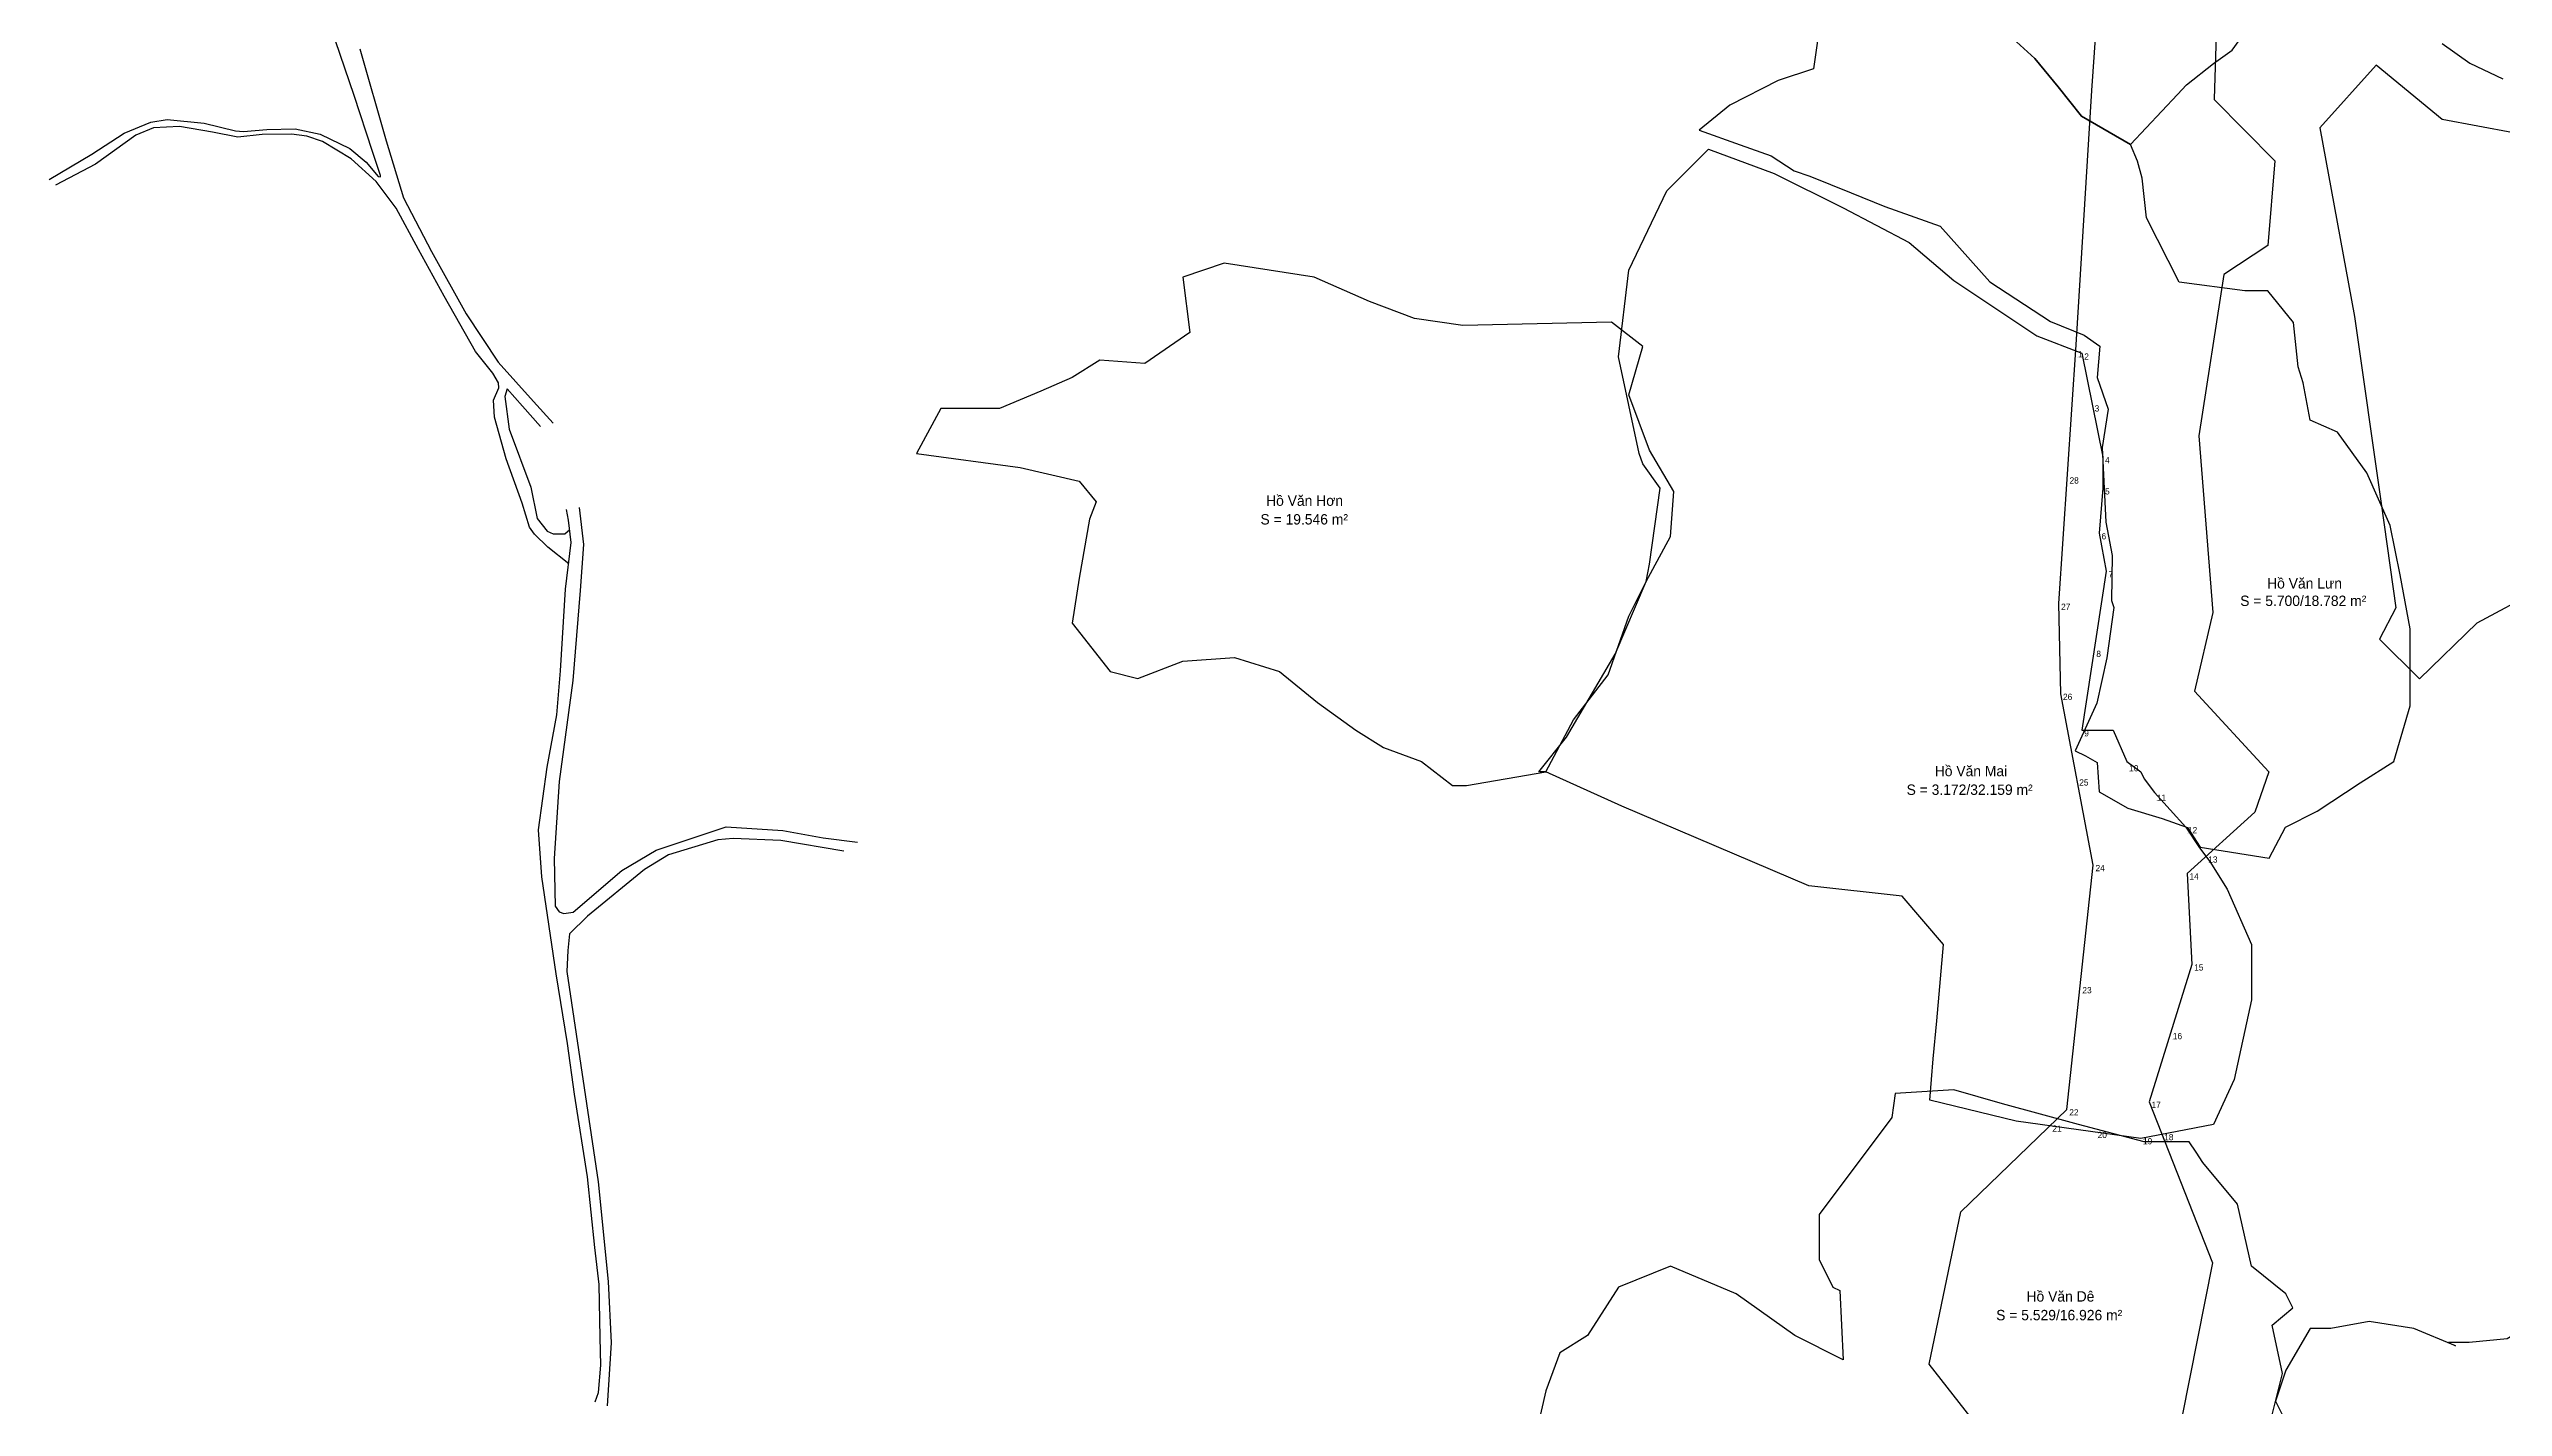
# Model space of a CAD drawing. Extents: x 552101 to 560756, y 1825061 to 1833835.
# Drawn here: x 552874 to 553584, y 1831483 to 1831876 of the extents above; entities that cross this region are included whole.
import ezdxf

# ---------------------------------------------------------------- set-up
doc = ezdxf.new("R2010")
doc.units = 0
for name, color, linetype in [('07', 7, 'Continuous'), ('2', 7, 'Continuous'), ('bien 10.3.24 hc  theo rai thua', 7, 'Continuous'), ('DUONG DAT', 7, 'Continuous'), ('Level 12', 7, 'Continuous'), ('Level 7', 7, 'Continuous'), ('nha', 7, 'Continuous')]:
    doc.layers.add(name, color=color, linetype=linetype)

# ---------------------------------------------------------------- blocks, each defined once
blk = doc.blocks.new('đường đất')
at = {"layer": 'DUONG DAT'}
for points in [[(140430.3, 465286.4), (140433.44, 465288.26), (140435.82, 465289.8), (140437.76, 465290.62), (140438.96, 465290.81), (140441.7, 465290.55), (140443.99, 465289.97), (140444.58, 465289.93), (140446.28, 465290.07), (140448.37, 465290.12), (140450.2, 465289.73), (140452.39, 465288.67), (140453.58, 465287.68), (140454.47, 465286.62), (140454.64, 465286.6), (140454.65, 465286.71), (140454.04, 465288.45), (140452.71, 465292.58), (140451.34, 465296.59)], [(140453.13, 465296), (140455.05, 465289.25), (140456.32, 465285.05), (140458.39, 465281.12), (140460.93, 465276.55), (140463.28, 465272.99), (140465.88, 465270.09), (140467.32, 465268.52)], [(140468.46, 465258.19), (140466.93, 465259.41), (140465.96, 465260.35), (140465.58, 465260.87), (140465.05, 465262.64), (140463.88, 465265.9), (140463.01, 465268.95), (140462.95, 465270.2), (140463.34, 465271.11), (140463.31, 465271.47), (140462.89, 465272.17), (140461.62, 465273.77), (140459.32, 465277.84), (140457.42, 465281.27), (140455.8, 465284.31), (140454.32, 465286.26), (140452.49, 465287.92), (140450.39, 465289.2), (140449.24, 465289.59), (140448.1, 465289.73), (140445.94, 465289.7), (140444.16, 465289.51), (140442.29, 465289.87), (140439.88, 465290.3), (140437.97, 465290.19), (140436.68, 465289.65), (140433.71, 465287.53), (140430.78, 465285.98)], [(140466.38, 465268.26), (140465.08, 465269.77), (140463.95, 465271.02), (140463.78, 465270.47), (140464.08, 465268.06), (140465.67, 465263.82), (140466.15, 465261.5), (140466.89, 465260.57), (140467.33, 465260.39), (140468.17, 465260.38), (140468.54, 465260.69)], [(140470.4, 465196.64), (140470.66, 465197.33), (140470.81, 465199.34), (140470.78, 465201.36), (140470.71, 465205.26), (140470.38, 465207.98), (140469.83, 465213.17), (140468.88, 465219.24), (140468.37, 465222.94), (140467.53, 465228.08), (140466.49, 465235.19), (140466.25, 465238.64), (140466.88, 465243.24), (140467.58, 465247.09), (140467.87, 465250.33), (140468.23, 465256.33), (140468.65, 465259.75), (140468.45, 465261.39), (140468.29, 465262.17), (140468.29, 465262.17)], [(140469.24, 465262.31), (140469.56, 465259.6), (140469.31, 465256.23), (140468.76, 465249.62), (140467.75, 465242.19), (140467.4, 465236.53), (140467.47, 465233.05), (140467.75, 465232.62), (140468.11, 465232.49), (140468.79, 465232.6), (140472.37, 465235.65), (140474.88, 465237.15), (140480.03, 465238.86), (140484.18, 465238.6), (140487.15, 465238.06), (140489.66, 465237.74)], [(140488.66, 465237.08), (140484.03, 465237.86), (140480.54, 465238.01), (140479.41, 465237.9), (140475.8, 465236.81), (140474.03, 465235.72), (140469.83, 465232.31), (140468.51, 465231.01), (140468.4, 465229.79), (140468.33, 465228.25), (140470.63, 465212.79), (140471.37, 465205.47), (140471.58, 465200.97), (140471.28, 465196.35)]]:
    blk.add_lwpolyline(points, dxfattribs=at)

msp = doc.modelspace()

# ---------------------------------------------------------------- linework, layer by layer
at = {"layer": '07'}
for points in [[(553387.02, 1831886.46), (553384.69, 1831870.17), (553374.45, 1831866.72), (553360.42, 1831859.63), (553351.62, 1831852.42), (553363.47, 1831848.11), (553372.43, 1831844.99), (553379.06, 1831840.67), (553383.58, 1831839.12), (553395.54, 1831834.28), (553405.35, 1831830.32), (553421.35, 1831824.58), (553435.71, 1831808.52), (553453.26, 1831797.01), (553463.01, 1831793.07), (553467.5, 1831789.92), (553466.72, 1831780.86), (553469.89, 1831771.71), (553468.16, 1831760.6), (553469.23, 1831739), (553469.58, 1831736.97), (553471.1, 1831729.34), (553470.84, 1831716.35), (553471.54, 1831714.33), (553469.52, 1831699.72), (553466.62, 1831686.6), (553460.33, 1831672.83), (553463.34, 1831671.36), (553466.74, 1831669.43), (553467.29, 1831660.93), (553475.59, 1831656.21), (553485.58, 1831653.21), (553492.87, 1831650.68), (553496.51, 1831645), (553516.5, 1831641.83), (553521.19, 1831650.74), (553530.38, 1831655.42), (553542.82, 1831663.57), (553552.53, 1831669.74), (553557.29, 1831685.87), (553557.29, 1831708.1), (553554.4, 1831723.71), (553551.46, 1831738.06), (553544.76, 1831753.26), (553536.23, 1831765.02), (553528.37, 1831768.54), (553526.33, 1831779.28), (553524.86, 1831783.9), (553523.52, 1831796.76), (553516.07, 1831805.95), (553509.48, 1831805.95), (553490.44, 1831808.39), (553480.96, 1831827.03), (553479.78, 1831838.51), (553478.4, 1831843.44), (553476.4, 1831848.27), (553462.2, 1831856.48), (553455.44, 1831864.9), (553448.71, 1831873.12), (553443.42, 1831877.92)], [(553443.42, 1831877.92), (553448.71, 1831873.12), (553455.44, 1831864.9), (553462.2, 1831856.48), (553476.4, 1831848.27), (553490.02, 1831862.67), (553492.59, 1831865.54), (553500.37, 1831871.67), (553505.79, 1831875.52), (553511.08, 1831882.91)], [(553566.5, 1831877.44), (553574.52, 1831871.8), (553584.14, 1831867.24)], [(553515.36, 1831472.68), (553520.36, 1831492.69), (553517.36, 1831506.7), (553523.37, 1831511.7), (553521.36, 1831515.7), (553511.36, 1831523.71), (553509.36, 1831532.71), (553507.36, 1831541.72), (553497.35, 1831553.72), (553495.35, 1831556.72), (553493.35, 1831559.73), (553480.34, 1831559.73), (553461.33, 1831564.73), (553439.32, 1831570.73), (553425.31, 1831574.73), (553408.3, 1831573.73), (553407.3, 1831566.73), (553386.29, 1831538.71), (553386.29, 1831525.71), (553390.29, 1831517.7), (553392.29, 1831516.7), (553393.29, 1831496.69), (553379.29, 1831503.69), (553362.28, 1831515.7), (553343.27, 1831523.71), (553328.26, 1831517.7), (553319.25, 1831503.69), (553311.25, 1831498.69), (553307.25, 1831487.69), (553304.24, 1831474.68)], [(553656.44, 1831478.68), (553650.44, 1831483.68), (553644.43, 1831489.69), (553644.43, 1831491.69), (553639.43, 1831491.69), (553625.42, 1831499.69), (553622.42, 1831501.69), (553615.42, 1831504.7), (553611.42, 1831507.7), (553608.41, 1831507.7), (553595.41, 1831508.7), (553585.4, 1831502.69), (553574.39, 1831501.69), (553568.39, 1831501.69), (553570.39, 1831500.69), (553558.39, 1831505.7), (553545.38, 1831507.7), (553534.37, 1831505.7), (553528.37, 1831505.7), (553521.36, 1831493.69), (553518.36, 1831484.68), (553523.37, 1831474.68)]]:
    msp.add_lwpolyline(points, dxfattribs=at)
for points in [[(553305.24, 1831666.79), (553313.25, 1831676.79), (553327.26, 1831700.81), (553336.26, 1831721.82), (553337.26, 1831726.82), (553340.26, 1831748.83), (553335.26, 1831755.84), (553334.26, 1831758.84), (553328.26, 1831786.85), (553331.26, 1831811.87), (553342.26, 1831834.88), (553354.27, 1831846.89), (553373.28, 1831839.88), (553393.29, 1831829.88), (553412.3, 1831819.87), (553425.31, 1831808.87), (553449.32, 1831792.86), (553462.33, 1831787.85), (553468.34, 1831757.84), (553468.34, 1831748.83), (553467.33, 1831735.82), (553469.34, 1831724.82), (553462.33, 1831678.79), (553462.33, 1831678.79), (553471.34, 1831678.79), (553475.34, 1831669.79), (553479.34, 1831666.79), (553480.34, 1831664.78), (553483.34, 1831660.78), (553492.35, 1831650.78), (553496.35, 1831644.77), (553499.35, 1831640.77), (553504.36, 1831632.77), (553511.36, 1831616.76), (553511.36, 1831600.75), (553506.36, 1831577.74), (553500.35, 1831564.73), (553479.34, 1831560.73), (553443.32, 1831565.73), (553418.31, 1831571.73), (553419.31, 1831583.74), (553420.31, 1831594.75), (553422.31, 1831616.76), (553410.3, 1831630.77), (553383.29, 1831633.77), (553329.26, 1831656.78), (553307.25, 1831666.79)], [(553280.23, 1831662.78), (553284.23, 1831662.78), (553307.25, 1831666.79), (553315.25, 1831681.79), (553325.26, 1831694.8), (553331.26, 1831711.81), (553336.26, 1831721.82), (553343.27, 1831734.82), (553344.27, 1831747.83), (553337.26, 1831759.84), (553331.26, 1831775.85), (553335.26, 1831789.85), (553326.26, 1831796.86), (553283.23, 1831795.86), (553269.22, 1831797.86), (553256.22, 1831802.86), (553240.21, 1831809.87), (553214.19, 1831813.87), (553202.19, 1831809.87), (553204.19, 1831793.86), (553191.18, 1831784.85), (553178.17, 1831785.85), (553170.17, 1831780.85), (553161.16, 1831776.85), (553149.16, 1831771.84), (553132.15, 1831771.84), (553125.14, 1831758.84), (553155.16, 1831754.84), (553172.17, 1831750.83), (553177.17, 1831744.83), (553175.17, 1831739.83), (553172.17, 1831722.82), (553170.17, 1831709.81), (553181.17, 1831695.8), (553189.18, 1831693.8), (553202.19, 1831698.8), (553217.19, 1831699.8), (553230.2, 1831695.8), (553241.21, 1831686.8), (553252.21, 1831678.79), (553260.22, 1831673.79), (553271.23, 1831669.79)]]:
    msp.add_lwpolyline(points, close=True, dxfattribs=at)
at = {"layer": '2'}
msp.add_lwpolyline([(553587.16, 1831851.62), (553566.58, 1831855.44), (553547.43, 1831871.23), (553531.15, 1831853.05), (553541.2, 1831798.51), (553548.86, 1831744.35), (553553.17, 1831714.21), (553548.38, 1831705.12), (553559.98, 1831693.68), (553576.68, 1831709.9), (553594.32, 1831719.3)], dxfattribs=at)
at = {"layer": 'bien 10.3.24 hc  theo rai thua'}
for points in [[(553439.62, 1831467.91), (553418.09, 1831495.35), (553427.26, 1831539.49), (553458, 1831569.09), (553465.59, 1831639.79), (553456.18, 1831689.37), (553455.64, 1831715.43), (553460.63, 1831790.26), (553465.18, 1831863.85), (553469.55, 1831925.78)], [(553584.72, 1831883.01), (553525.99, 1831883.8), (553501.56, 1831892.53), (553500.56, 1831861.38), (553500.62, 1831861.29), (553518.14, 1831843.51), (553516.12, 1831819.03), (553503.36, 1831810.64), (553496.1, 1831763.94), (553500.19, 1831712.82), (553494.86, 1831690.12), (553516.37, 1831666.74), (553512.37, 1831655.06), (553492.79, 1831637.36), (553494.16, 1831611.03), (553481.79, 1831571.26), (553500.11, 1831524.68), (553491.31, 1831480.47)]]:
    msp.add_lwpolyline(points, dxfattribs=at)
at = {"layer": 'Level 7'}
for p, q in [((553461.18, 1831786.7), (553461.18, 1831786.7)), ((553463, 1831786), (553463, 1831786)), ((553466, 1831771), (553466, 1831771)), ((553469, 1831756), (553469, 1831756)), ((553458.74, 1831750.16), (553458.74, 1831750.16)), ((553469, 1831747), (553469, 1831747)), ((553468, 1831734), (553468, 1831734)), ((553470, 1831723), (553470, 1831723)), ((553456.31, 1831713.62), (553456.31, 1831713.62)), ((553466.5, 1831700), (553466.5, 1831700)), ((553456.85, 1831687.57), (553456.85, 1831687.57)), ((553463, 1831677), (553463, 1831677)), ((553461.55, 1831662.79), (553461.55, 1831662.79)), ((553476, 1831666.91), (553476, 1831666.91)), ((553484, 1831658.39), (553484, 1831658.39)), ((553493, 1831649), (553493, 1831649)), ((553466.26, 1831638.02), (553466.26, 1831638.02)), ((553493.44, 1831635.59), (553493.44, 1831635.59)), ((553498.88, 1831640.5), (553498.88, 1831640.5)), ((553494.81, 1831609.28), (553494.81, 1831609.28)), ((553462.46, 1831602.69), (553462.46, 1831602.69)), ((553488.63, 1831589.4), (553488.63, 1831589.4)), ((553482.45, 1831569.52), (553482.45, 1831569.52)), ((553453.77, 1831562.64), (553453.77, 1831562.64)), ((553458.67, 1831567.36), (553458.67, 1831567.36)), ((553466.88, 1831560.82), (553466.88, 1831560.82)), ((553480, 1831559), (553480, 1831559)), ((553486.13, 1831560.17), (553486.13, 1831560.17))]:
    msp.add_line(p, q, dxfattribs=at)

# ---------------------------------------------------------------- block references
at = {"layer": 'nha', "xscale": 3.93921, "yscale": 3.93921}
msp.add_blockref('đường đất', (-310.24, -1022.74), dxfattribs=at)

# ---------------------------------------------------------------- texts
at = {"layer": '07'}
for s, height, p in [('Hồ Văn Hơn', 3.002, (553226.29, 1831743.71)), ('S = 19.546 m²', 3.0017, (553224.66, 1831738.31)), ('Hồ Văn Lưn', 3.002, (553515.9, 1831719.79)), ('S = 5.700/18.782 m²', 3.0017, (553508.12, 1831714.74)), ('S = 3.172/32.159 m²', 3.0017, (553411.6, 1831660.09)), ('Hồ Văn Mai', 3.002, (553419.74, 1831665.49)), ('Hồ Văn Dê', 3.002, (553446.29, 1831513.5)), ('S = 5.529/16.926 m²', 3.0017, (553437.51, 1831508.1))]:
    msp.add_text(s, height=height, dxfattribs=at).set_placement(p)
at = {"layer": 'Level 12'}
for s, p in [('1', (553461.18, 1831786.7)), ('2', (553463, 1831786)), ('3', (553466, 1831771)), ('4', (553469, 1831756)), ('28', (553458.74, 1831750.16)), ('5', (553469, 1831747)), ('6', (553468, 1831734)), ('7', (553470, 1831723)), ('27', (553456.31, 1831713.62)), ('8', (553466.5, 1831700)), ('26', (553456.85, 1831687.57)), ('9', (553463, 1831677)), ('25', (553461.55, 1831662.79)), ('10', (553476, 1831666.91)), ('11', (553484, 1831658.39)), ('12', (553493, 1831649)), ('13', (553498.88, 1831640.5)), ('24', (553466.26, 1831638.02)), ('14', (553493.44, 1831635.59)), ('15', (553494.81, 1831609.28)), ('23', (553462.46, 1831602.69)), ('16', (553488.63, 1831589.4)), ('17', (553482.45, 1831569.52)), ('21', (553453.77, 1831562.64)), ('22', (553458.67, 1831567.36)), ('20', (553466.88, 1831560.82)), ('19', (553480, 1831559)), ('18', (553486.13, 1831560.17))]:
    msp.add_text(s, height=1.8, dxfattribs=at).set_placement(p)

doc.saveas('drawing.dxf')
